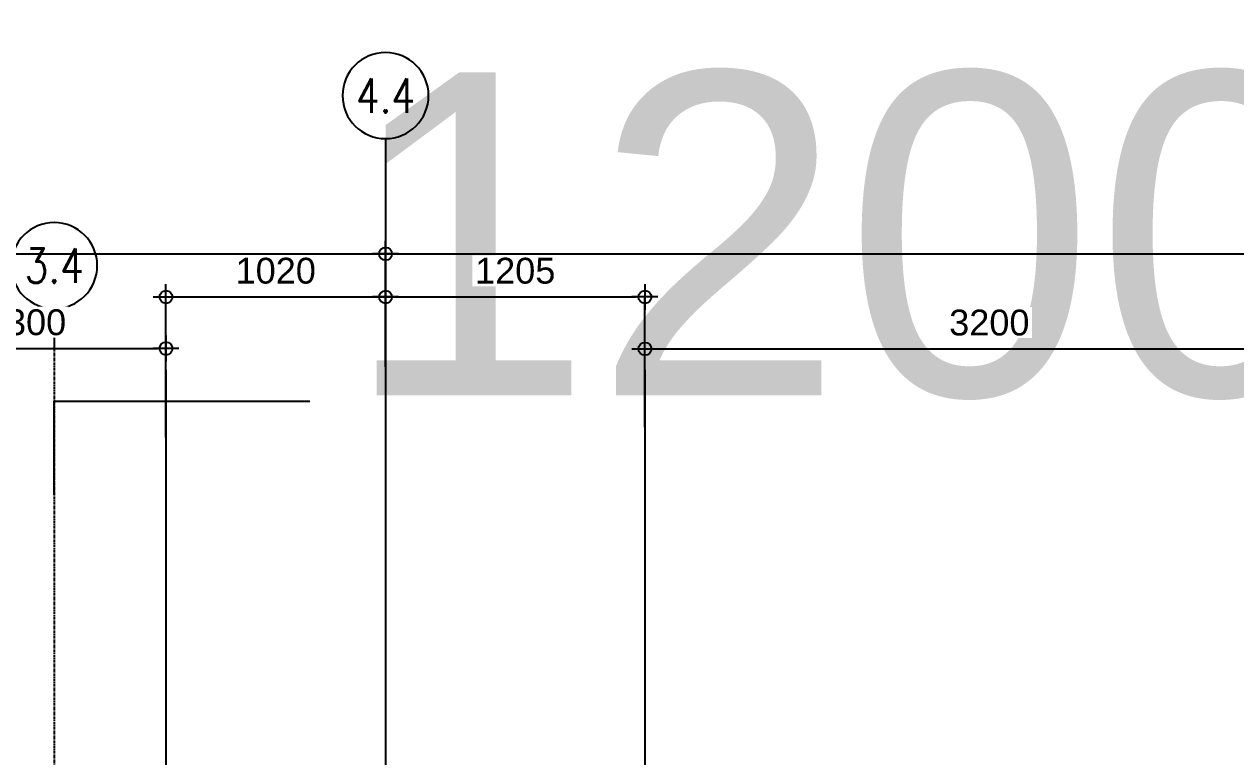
# Model space of a CAD drawing. Header units: millimetres. Extents: x 663313 to 1226001, y 1431724 to 1620898.
# Drawn here: x 1045323 to 1050952, y 1521794 to 1525195 of the extents above; entities that cross this region are included whole.
import ezdxf
from ezdxf.enums import TextEntityAlignment as Align

# ---------------------------------------------------------------- set-up
doc = ezdxf.new("R2010")
doc.units = ezdxf.units.MM
doc.linetypes.add('Grid Line', pattern=[22.225, 12.7, -3.175, 3.175, -3.175])
doc.layers.get('Defpoints').update_dxf_attribs({"color": 140})
doc.layers.add('000 - 0_HIDE_OBJ_FRAMING_DEF_SUB', color=1, linetype='Continuous', plot=False)
doc.styles.add('Arial', font='arial.ttf')
doc.styles.add('CKST2', font='romans.shx', dxfattribs={"width": 0.8, "height": 4})
doc.dimstyles.new('Dim - 40 - Cen', dxfattribs={"dimscale": 0.04, "dimtxt": 3, "dimasz": 1, "dimexe": 0, "dimexo": 2.5, "dimgap": 1.5, "dimtad": 1, "dimdec": 0, "dimlfac": 1000, "dimzin": 1, "dimdsep": 46, "dimtxsty": 'Arial', "dimblk": 'CEN1', "dimcen": 0.09, "dimclrd": 1, "dimclre": 49, "dimclrt": 3, "dimadec": 0, "dimazin": 0, "dimtfac": 1, "dimtdec": 0, "dimtix": 1, "dimtofl": 0, "dimtmove": 2, "dimatfit": 3, "dimfxl": 1, "dimtfill": 1, "dimtfillclr": 256, "dimtolj": 1, "dimtzin": 0, "dimarcsym": 0})

# ---------------------------------------------------------------- blocks, each defined once
blk = doc.blocks.new('grid2')
at = {"layer": '000 - 0_HIDE_OBJ_FRAMING_DEF_SUB'}
blk.add_line((0, -4.87), (0, 0), dxfattribs=at)
blk.add_circle((0, -9.87), 5, dxfattribs=at)
at = {"layer": '000 - 0_HIDE_OBJ_FRAMING_DEF_SUB', "style": 'CKST2', "width": 0.8}
blk.add_attdef('00', text='', height=4, dxfattribs=at).set_placement((0, -9.87), align=Align.MIDDLE_CENTER)
blk = doc.blocks.new('CEN1')
at = {"color": 1}
for p, q in [((0, 1.5), (0, -1.5)), ((1.5, 0), (-1.5, 0))]:
    blk.add_line(p, q, dxfattribs=at)
at = {"color": 3}
blk.add_circle((0, 0), 0.75, dxfattribs=at)
blk = doc.blocks.new('*D5251')
at = {"layer": '000 - 0_HIDE_OBJ_FRAMING_DEF_SUB', "color": 49, "lineweight": -2, "transparency": 16777216}
for p, q in [((1045462.7, 1523010.3), (1045462.7, 1523445)), ((1057462.7, 1523010.3), (1057462.7, 1523445))]:
    blk.add_line(p, q, dxfattribs=at)
at = {"layer": '000 - 0_HIDE_OBJ_FRAMING_DEF_SUB', "color": 1, "lineweight": -2, "transparency": 16777216}
blk.add_line((1045462.8, 1523445), (1057462.7, 1523445), dxfattribs=at)
at = {"layer": 'Defpoints', "color": 0, "transparency": 16777216}
for p in [(1057462.7, 1523445), (1045462.7, 1523010.2), (1057462.7, 1523010.2)]:
    blk.add_point(p, dxfattribs=at)
at = {"layer": '000 - 0_HIDE_OBJ_FRAMING_DEF_SUB', "color": 1, "lineweight": -2, "transparency": 16777216, "xscale": 0.04, "yscale": 0.04, "zscale": 0.04, "rotation": 180}
blk.add_blockref('CEN1', (1045462.7, 1523445), dxfattribs=at)
at = {"layer": '000 - 0_HIDE_OBJ_FRAMING_DEF_SUB', "color": 1, "lineweight": -2, "transparency": 16777216, "xscale": 0.04, "yscale": 0.04, "zscale": 0.04}
blk.add_blockref('CEN1', (1057462.7, 1523445), dxfattribs=at)
at = {"layer": '000 - 0_HIDE_OBJ_FRAMING_DEF_SUB', "color": 3, "transparency": 16777216, "insert": (1051462.7, 1524210.9), "char_height": 1500, "attachment_point": 5, "style": 'Arial', "bg_fill": 3, "box_fill_scale": 1.1, "bg_fill_color": 256, "bg_fill_true_color": 13158600, "bg_fill_transparency": 0}
blk.add_mtext('\\A1;12000000', dxfattribs=at)
blk = doc.blocks.new('*D5082')
at = {"layer": '000 - 0_HIDE_OBJ_FRAMING_DEF_SUB', "color": 49, "lineweight": -2, "transparency": 16777216}
for p, q in [((3.9543, 9.9124), (3.9543, 10.174)), ((15.0543, 9.9124), (15.0543, 10.174))]:
    blk.add_line(p, q, dxfattribs=at)
at = {"layer": '000 - 0_HIDE_OBJ_FRAMING_DEF_SUB', "color": 1, "lineweight": -2, "transparency": 16777216}
blk.add_line((3.9943, 10.174), (15.0143, 10.174), dxfattribs=at)
at = {"layer": 'Defpoints', "color": 0, "transparency": 16777216}
for p in [(15.0543, 10.174), (3.9543, 9.8124), (15.0543, 9.8124)]:
    blk.add_point(p, dxfattribs=at)
at = {"layer": '000 - 0_HIDE_OBJ_FRAMING_DEF_SUB', "color": 1, "lineweight": -2, "transparency": 16777216, "xscale": 0.04, "yscale": 0.04, "zscale": 0.04, "rotation": 180}
blk.add_blockref('CEN1', (3.9543, 10.174), dxfattribs=at)
at = {"layer": '000 - 0_HIDE_OBJ_FRAMING_DEF_SUB', "color": 1, "lineweight": -2, "transparency": 16777216, "xscale": 0.04, "yscale": 0.04, "zscale": 0.04}
blk.add_blockref('CEN1', (15.0543, 10.174), dxfattribs=at)
at = {"layer": '000 - 0_HIDE_OBJ_FRAMING_DEF_SUB', "color": 3, "transparency": 16777216, "insert": (9.5043, 10.2952), "char_height": 0.12, "attachment_point": 5, "style": 'Arial', "bg_fill": 3, "box_fill_scale": 1.1, "bg_fill_color": 256, "bg_fill_true_color": 13158600, "bg_fill_transparency": 0}
blk.add_mtext('\\A1;11100', dxfattribs=at)
blk = doc.blocks.new('*D5083')
at = {"layer": '000 - 0_HIDE_OBJ_FRAMING_DEF_SUB', "color": 49, "lineweight": -2, "transparency": 16777216}
for p, q in [((15.0543, 9.9729), (15.0543, 10.174)), ((27.0543, 9.9729), (27.0543, 10.174))]:
    blk.add_line(p, q, dxfattribs=at)
at = {"layer": '000 - 0_HIDE_OBJ_FRAMING_DEF_SUB', "color": 1, "lineweight": -2, "transparency": 16777216}
blk.add_line((15.0943, 10.174), (27.0143, 10.174), dxfattribs=at)
at = {"layer": 'Defpoints', "color": 0, "transparency": 16777216}
for p in [(27.0543, 10.174), (15.0543, 9.8729), (27.0543, 9.8729)]:
    blk.add_point(p, dxfattribs=at)
at = {"layer": '000 - 0_HIDE_OBJ_FRAMING_DEF_SUB', "color": 1, "lineweight": -2, "transparency": 16777216, "xscale": 0.04, "yscale": 0.04, "zscale": 0.04, "rotation": 180}
blk.add_blockref('CEN1', (15.0543, 10.174), dxfattribs=at)
at = {"layer": '000 - 0_HIDE_OBJ_FRAMING_DEF_SUB', "color": 1, "lineweight": -2, "transparency": 16777216, "xscale": 0.04, "yscale": 0.04, "zscale": 0.04}
blk.add_blockref('CEN1', (27.0543, 10.174), dxfattribs=at)
at = {"layer": '000 - 0_HIDE_OBJ_FRAMING_DEF_SUB', "color": 3, "transparency": 16777216, "insert": (21.0543, 10.2952), "char_height": 0.12, "attachment_point": 5, "style": 'Arial', "bg_fill": 3, "box_fill_scale": 1.1, "bg_fill_color": 256, "bg_fill_true_color": 13158600, "bg_fill_transparency": 0}
blk.add_mtext('\\A1;12000', dxfattribs=at)
blk = doc.blocks.new('*D3632')
at = {"layer": '000 - 0_HIDE_OBJ_FRAMING_DEF_SUB', "color": 49, "lineweight": -2, "transparency": 16777216}
for p, q in [((12.7343, 9.4099), (12.7343, 9.7342)), ((14.0343, 9.3215), (14.0343, 9.7342))]:
    blk.add_line(p, q, dxfattribs=at)
at = {"layer": '000 - 0_HIDE_OBJ_FRAMING_DEF_SUB', "color": 1, "lineweight": -2, "transparency": 16777216}
blk.add_line((12.7743, 9.7342), (13.9943, 9.7342), dxfattribs=at)
at = {"layer": 'Defpoints', "color": 0, "transparency": 16777216}
for p in [(14.0343, 9.7342), (12.7343, 9.3099), (14.0343, 9.2215)]:
    blk.add_point(p, dxfattribs=at)
at = {"layer": '000 - 0_HIDE_OBJ_FRAMING_DEF_SUB', "color": 1, "lineweight": -2, "transparency": 16777216, "xscale": 0.04, "yscale": 0.04, "zscale": 0.04, "rotation": 180}
blk.add_blockref('CEN1', (12.7343, 9.7342), dxfattribs=at)
at = {"layer": '000 - 0_HIDE_OBJ_FRAMING_DEF_SUB', "color": 1, "lineweight": -2, "transparency": 16777216, "xscale": 0.04, "yscale": 0.04, "zscale": 0.04}
blk.add_blockref('CEN1', (14.0343, 9.7342), dxfattribs=at)
at = {"layer": '000 - 0_HIDE_OBJ_FRAMING_DEF_SUB', "color": 3, "transparency": 16777216, "insert": (13.3843, 9.8555), "char_height": 0.12, "attachment_point": 5, "style": 'Arial', "bg_fill": 3, "box_fill_scale": 1.1, "bg_fill_color": 256, "bg_fill_true_color": 13158600, "bg_fill_transparency": 0}
blk.add_mtext('\\A1;1300', dxfattribs=at)
blk = doc.blocks.new('*D3633')
at = {"layer": '000 - 0_HIDE_OBJ_FRAMING_DEF_SUB', "color": 49, "lineweight": -2, "transparency": 16777216}
for p, q in [((14.0343, 9.3215), (14.0343, 9.9737)), ((15.0543, 9.6494), (15.0543, 9.9737))]:
    blk.add_line(p, q, dxfattribs=at)
at = {"layer": '000 - 0_HIDE_OBJ_FRAMING_DEF_SUB', "color": 1, "lineweight": -2, "transparency": 16777216}
blk.add_line((14.0743, 9.9737), (15.0143, 9.9737), dxfattribs=at)
at = {"layer": 'Defpoints', "color": 0, "transparency": 16777216}
for p in [(15.0543, 9.9737), (15.0543, 9.5494), (14.0343, 9.2215)]:
    blk.add_point(p, dxfattribs=at)
at = {"layer": '000 - 0_HIDE_OBJ_FRAMING_DEF_SUB', "color": 1, "lineweight": -2, "transparency": 16777216, "xscale": 0.04, "yscale": 0.04, "zscale": 0.04, "rotation": 180}
blk.add_blockref('CEN1', (14.0343, 9.9737), dxfattribs=at)
at = {"layer": '000 - 0_HIDE_OBJ_FRAMING_DEF_SUB', "color": 1, "lineweight": -2, "transparency": 16777216, "xscale": 0.04, "yscale": 0.04, "zscale": 0.04}
blk.add_blockref('CEN1', (15.0543, 9.9737), dxfattribs=at)
at = {"layer": '000 - 0_HIDE_OBJ_FRAMING_DEF_SUB', "color": 3, "transparency": 16777216, "insert": (14.5443, 10.0949), "char_height": 0.12, "attachment_point": 5, "style": 'Arial', "bg_fill": 3, "box_fill_scale": 1.1, "bg_fill_color": 256, "bg_fill_true_color": 13158600, "bg_fill_transparency": 0}
blk.add_mtext('\\A1;1020', dxfattribs=at)
blk = doc.blocks.new('*D3634')
at = {"layer": '000 - 0_HIDE_OBJ_FRAMING_DEF_SUB', "color": 49, "lineweight": -2, "transparency": 16777216}
for p, q in [((15.0543, 9.6494), (15.0543, 9.9737)), ((16.2593, 9.3698), (16.2593, 9.9737))]:
    blk.add_line(p, q, dxfattribs=at)
at = {"layer": '000 - 0_HIDE_OBJ_FRAMING_DEF_SUB', "color": 1, "lineweight": -2, "transparency": 16777216}
blk.add_line((15.0943, 9.9737), (16.2193, 9.9737), dxfattribs=at)
at = {"layer": 'Defpoints', "color": 0, "transparency": 16777216}
for p in [(16.2593, 9.9737), (15.0543, 9.5494), (16.2593, 9.2698)]:
    blk.add_point(p, dxfattribs=at)
at = {"layer": '000 - 0_HIDE_OBJ_FRAMING_DEF_SUB', "color": 1, "lineweight": -2, "transparency": 16777216, "xscale": 0.04, "yscale": 0.04, "zscale": 0.04, "rotation": 180}
blk.add_blockref('CEN1', (15.0543, 9.9737), dxfattribs=at)
at = {"layer": '000 - 0_HIDE_OBJ_FRAMING_DEF_SUB', "color": 1, "lineweight": -2, "transparency": 16777216, "xscale": 0.04, "yscale": 0.04, "zscale": 0.04}
blk.add_blockref('CEN1', (16.2593, 9.9737), dxfattribs=at)
at = {"layer": '000 - 0_HIDE_OBJ_FRAMING_DEF_SUB', "color": 3, "transparency": 16777216, "insert": (15.6568, 10.0949), "char_height": 0.12, "attachment_point": 5, "style": 'Arial', "bg_fill": 3, "box_fill_scale": 1.1, "bg_fill_color": 256, "bg_fill_true_color": 13158600, "bg_fill_transparency": 0}
blk.add_mtext('\\A1;1205', dxfattribs=at)
blk = doc.blocks.new('*D3635')
at = {"layer": '000 - 0_HIDE_OBJ_FRAMING_DEF_SUB', "color": 49, "lineweight": -2, "transparency": 16777216}
for p, q in [((16.2593, 9.3698), (16.2593, 9.7328)), ((19.4593, 9.4663), (19.4593, 9.7328))]:
    blk.add_line(p, q, dxfattribs=at)
at = {"layer": '000 - 0_HIDE_OBJ_FRAMING_DEF_SUB', "color": 1, "lineweight": -2, "transparency": 16777216}
blk.add_line((16.2993, 9.7328), (19.4193, 9.7328), dxfattribs=at)
at = {"layer": 'Defpoints', "color": 0, "transparency": 16777216}
for p in [(19.4593, 9.7328), (19.4593, 9.3663), (16.2593, 9.2698)]:
    blk.add_point(p, dxfattribs=at)
at = {"layer": '000 - 0_HIDE_OBJ_FRAMING_DEF_SUB', "color": 1, "lineweight": -2, "transparency": 16777216, "xscale": 0.04, "yscale": 0.04, "zscale": 0.04, "rotation": 180}
blk.add_blockref('CEN1', (16.2593, 9.7328), dxfattribs=at)
at = {"layer": '000 - 0_HIDE_OBJ_FRAMING_DEF_SUB', "color": 1, "lineweight": -2, "transparency": 16777216, "xscale": 0.04, "yscale": 0.04, "zscale": 0.04}
blk.add_blockref('CEN1', (19.4593, 9.7328), dxfattribs=at)
at = {"layer": '000 - 0_HIDE_OBJ_FRAMING_DEF_SUB', "color": 3, "transparency": 16777216, "insert": (17.8593, 9.8541), "char_height": 0.12, "attachment_point": 5, "style": 'Arial', "bg_fill": 3, "box_fill_scale": 1.1, "bg_fill_color": 256, "bg_fill_true_color": 13158600, "bg_fill_transparency": 0}
blk.add_mtext('\\A1;3200', dxfattribs=at)
blk = doc.blocks.new('A$Cc1931124')
at = {"layer": '000 - 0_HIDE_OBJ_FRAMING_DEF_SUB', "linetype": 'Grid Line'}
blk.add_line((15.0543, 10.5808), (15.0543, -2.1514), dxfattribs=at)
at = {"layer": '000 - 0_HIDE_OBJ_FRAMING_DEF_SUB', "color": 251, "linetype": 'Grid Line'}
for p, q in [((14.0343, 9.6361), (14.0343, -1.8694)), ((16.2593, 9.6361), (16.2593, -1.8694))]:
    blk.add_line(p, q, dxfattribs=at)
ref = blk.add_blockref('grid2', (15.0543, 10.5142), dxfattribs=dict(xscale=-0.04, yscale=0.04, zscale=0.04, rotation=180))
ref.add_attrib('00', '4.4', dxfattribs={"layer": '000 - 0_HIDE_OBJ_FRAMING_DEF_SUB', "height": 0.16, "style": 'CKST2', "width": 0.8}).set_placement((15.0543, 10.909), align=Align.MIDDLE_CENTER)
at = {"layer": '000 - 0_HIDE_OBJ_FRAMING_DEF_SUB', "color": 1}
dim = blk.add_linear_dim(base=(15.0543, 10.174), p1=(3.9543, 9.8124), p2=(15.0543, 9.8124), dimstyle='Dim - 40 - Cen', dxfattribs=at)
dim.commit()
dim.dimension.update_dxf_attribs({"geometry": '*D5082', "text_midpoint": (9.5043, 10.2952)})
for base, p1, p2, picture, middle in [((27.0543, 10.174), (15.0543, 9.8729), (27.0543, 9.8729), '*D5083', (21.0543, 10.2952)), ((14.0343, 9.7342), (12.7343, 9.3099), (14.0343, 9.2215), '*D3632', (13.3843, 9.8555))]:
    dim = blk.add_linear_dim(base=base, p1=p1, p2=p2, dimstyle='Dim - 40 - Cen', dxfattribs=at)
    dim.commit()
    dim.dimension.update_dxf_attribs({"geometry": picture, "text_midpoint": middle})
dim = blk.add_linear_dim(base=(15.0543, 9.9737), p1=(14.0343, 9.2215), p2=(15.0543, 9.5494), dimstyle='Dim - 40 - Cen', dxfattribs=at)
dim.commit()
dim.dimension.update_dxf_attribs({"geometry": '*D3633', "text_midpoint": (14.5443, 10.0949)})
dim = blk.add_linear_dim(base=(16.2593, 9.9737), p1=(15.0543, 9.5494), p2=(16.2593, 9.2698), dimstyle='Dim - 40 - Cen', dxfattribs=at)
dim.commit()
dim.dimension.update_dxf_attribs({"geometry": '*D3634', "text_midpoint": (15.6568, 10.0949)})
dim = blk.add_linear_dim(base=(19.4593, 9.7328), p1=(16.2593, 9.2698), p2=(19.4593, 9.3663), dimstyle='Dim - 40 - Cen', dxfattribs=at)
dim.commit()
dim.dimension.update_dxf_attribs({"geometry": '*D3635', "text_midpoint": (17.8593, 9.8541)})

msp = doc.modelspace()

# ---------------------------------------------------------------- linework, layer by layer
at = {"layer": '000 - 0_HIDE_OBJ_FRAMING_DEF_SUB', "linetype": 'Grid Line'}
msp.add_line((1045462.7487, 1523801.2017), (1045462.7487, 1512183.0874), dxfattribs=at)

# ---------------------------------------------------------------- block references
at = {"layer": '000 - 0_HIDE_OBJ_FRAMING_DEF_SUB'}
ref = msp.add_blockref('grid2', (1045462.7487, 1523679.5734), dxfattribs=dict(at, xscale=-40, yscale=40, zscale=40, rotation=180))
ref.add_attrib('00', '3.4', dxfattribs={"height": 160, "style": 'CKST2', "width": 0.8}).set_placement((1045462.7487, 1524074.3498), align=Align.MIDDLE_CENTER)

# ---------------------------------------------------------------- next in the draw order: dimensions: what is measured, and where the dimension line sits
dim = msp.add_linear_dim(base=(1057462.7487, 1523444.9842), p1=(1045462.7487, 1523010.1628), p2=(1057462.7487, 1523010.1628), dimstyle='Dim - 40 - Cen', dxfattribs=at)
dim.commit()
dim.dimension.update_dxf_attribs({"geometry": '*D5251', "text_midpoint": (1051462.7487, 1524210.9036)})

# ---------------------------------------------------------------- next in the draw order: block references
at = {"color": 1, "xscale": 1000, "yscale": 1000, "zscale": 1000}
msp.add_blockref('A$Cc1931124', (1031947.568, 1513955.0011), dxfattribs=at)

doc.saveas('drawing.dxf')
